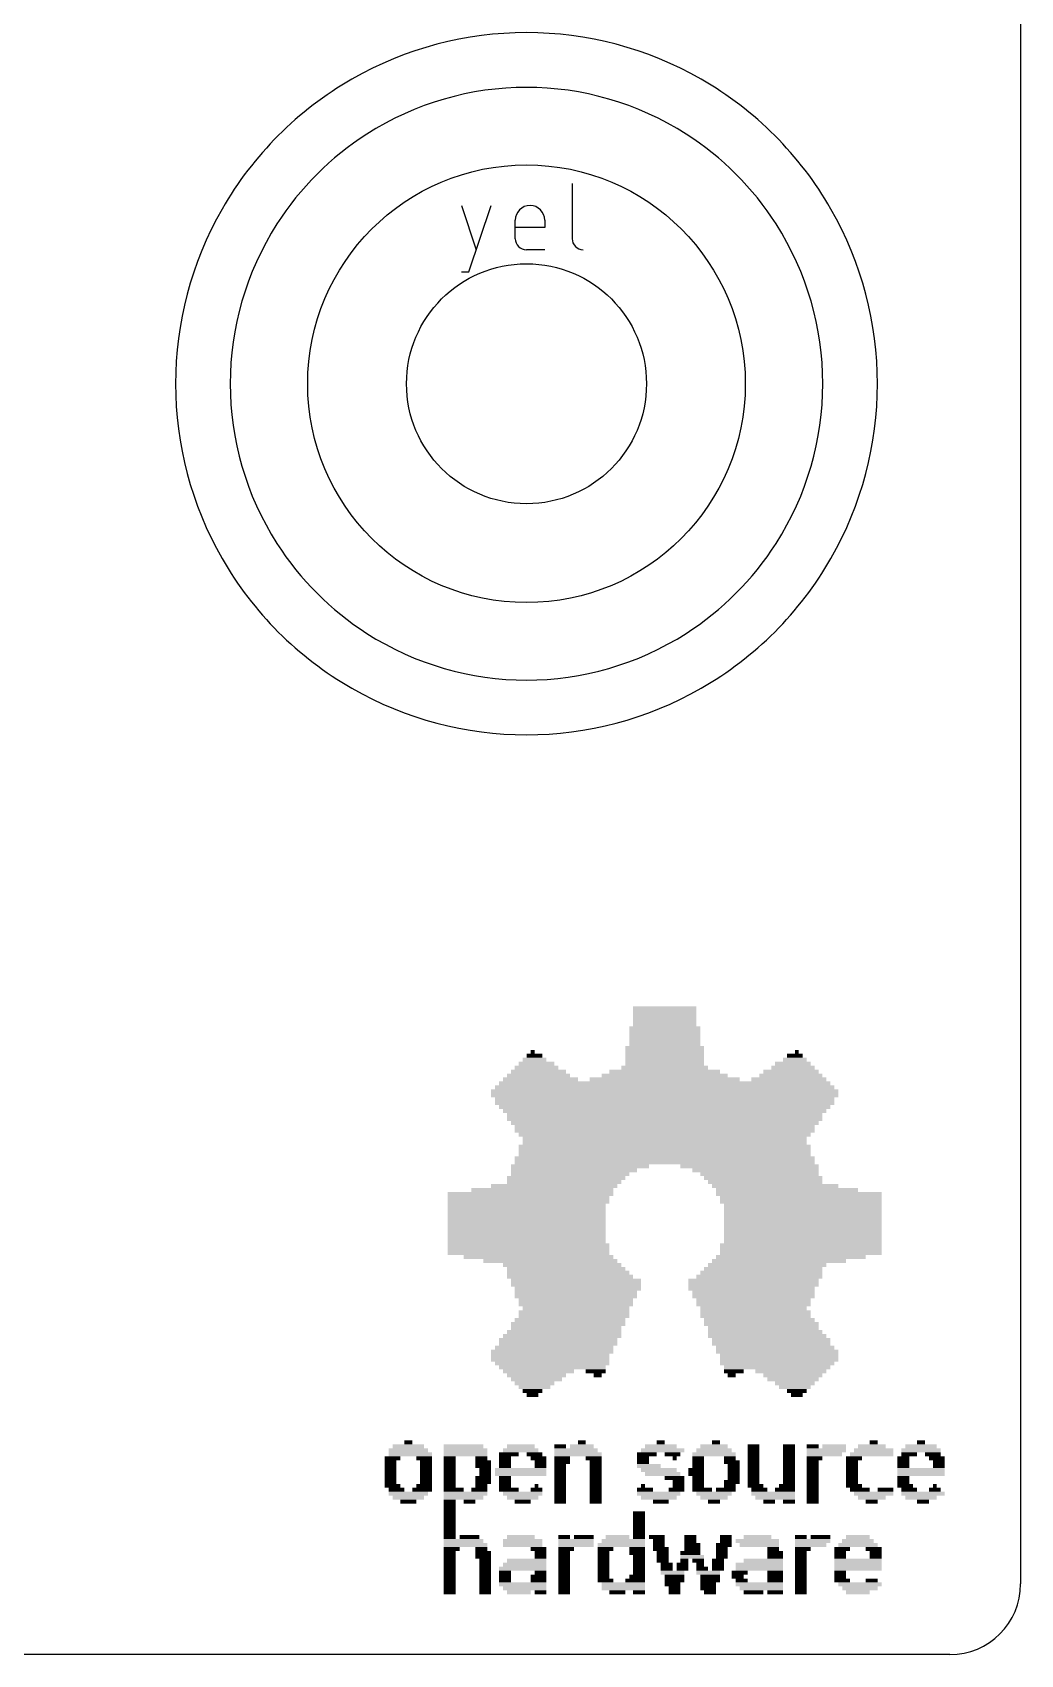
# Model space of a CAD drawing. Extents: x 0 to 28, y 0 to 47.3.
# Drawn here: x 14 to 28, y 0 to 22.98 of the extents above; entities that cross this region are included whole.
import ezdxf

# ---------------------------------------------------------------- set-up
doc = ezdxf.new("R2010")
doc.units = 0
for name, color, linetype in [('20', 30, 'CONTINUOUS'), ('21', 253, 'CONTINUOUS'), ('51', 253, 'CONTINUOUS')]:
    doc.layers.add(name, color=color, linetype=linetype)

# ---------------------------------------------------------------- blocks, each defined once
blk = doc.blocks.new('RECT')
blk.add_solid([(-0.5, -0.5), (0.5, -0.5), (-0.5, 0.5), (0.5, 0.5)])

msp = doc.modelspace()

# ---------------------------------------------------------------- linework, layer by layer
at = {"layer": '20'}
for p, q in [((28, 37), (28, 1)), ((27, 0), (1, 0))]:
    msp.add_line(p, q, dxfattribs=at)
msp.add_arc((27, 1), 1, 270, 0, dxfattribs=at)
at = {"layer": '21'}
for p, q in [((21.6464, 20.8379), (21.6464, 20.0547)), ((20.0794, 20.5246), (20.2883, 19.8981)), ((20.1838, 19.5848), (20.4971, 20.5246)), ((20.8414, 20.0547), (20.8414, 20.3158)), ((21.2591, 20.3158), (21.2591, 20.2114)), ((21.2591, 20.2114), (20.8414, 20.2114)), ((21.2591, 19.8981), (20.9981, 19.8981)), ((20.0794, 19.5848), (20.1838, 19.5848))]:
    msp.add_line(p, q, dxfattribs=at)
for radius in [3.1, 1.7]:
    msp.add_circle((21, 18), radius, dxfattribs=at)
for centre, radius, start, end in [((21, 18), 4.9729, 60.1541, 119.8459), ((21, 18), 4.1976, 57.3808, 122.6192), ((21, 18), 4.9729, 150.1541, 209.8459), ((21.0503, 20.3158), 0.2088, 0, 180), ((21, 18), 4.9729, 330.1541, 29.8459), ((21, 18), 4.1976, 147.3808, 212.6192), ((21, 18), 4.1976, 327.3808, 32.6192), ((20.9981, 20.0547), 0.1566, 180, 270), ((21.8031, 20.0547), 0.1566, 180, 270), ((21, 18), 4.1976, 237.3808, 302.6192), ((21, 18), 4.9729, 240.1541, 299.8459)]:
    msp.add_arc(centre, radius, start, end, dxfattribs=at)
at = {"layer": '51'}
for radius, start, end in [(4.9729, 119.8459, 150.1541), (4.9729, 29.8459, 60.1541), (4.1976, 122.6192, 147.3808), (4.1976, 32.6192, 57.3808), (4.1976, 212.6192, 237.3808), (4.1976, 302.6192, 327.3808), (4.9729, 209.8459, 240.1541), (4.9729, 299.8459, 330.1541)]:
    msp.add_arc((21, 18), radius, start, end, dxfattribs=at)

# ---------------------------------------------------------------- block references
at = {"layer": '21', "yscale": 0.0559}
for p, xscale in [((22.9578, 9.1515), 0.8941), ((22.9578, 9.0956), 0.8941), ((22.9578, 9.0397), 0.8941), ((22.9578, 8.9839), 0.8941), ((22.9578, 8.8721), 1.0058), ((22.9578, 8.8162), 1.0058), ((22.9578, 8.7603), 1.0058), ((22.9578, 8.7044), 1.0058), ((22.9578, 8.928), 0.8941), ((21.1137, 8.4809), 0.2235), ((21.0858, 8.5368), 0.0559), ((22.9578, 8.5927), 1.1176), ((22.9578, 8.5368), 1.1176), ((22.9578, 8.4809), 1.1176), ((22.9578, 8.6486), 1.0058), ((24.8018, 8.4809), 0.2235), ((24.8298, 8.5368), 0.0559), ((21.1696, 8.2574), 0.7823), ((21.1417, 8.3133), 0.6147), ((21.1417, 8.3692), 0.5029), ((21.1137, 8.4251), 0.3353), ((22.9578, 8.2574), 1.5646), ((22.9578, 8.3133), 1.2294), ((22.9578, 8.4251), 1.1176), ((22.9578, 8.3692), 1.1176), ((24.746, 8.2574), 0.7823), ((24.7739, 8.3133), 0.6147), ((24.7739, 8.3692), 0.5029), ((24.8018, 8.4251), 0.3353), ((22.9578, 8.0339), 4.8057), ((22.9578, 8.0898), 4.6939), ((21.1976, 8.1456), 1.0617), ((21.1696, 8.2015), 0.8941), ((22.9578, 8.1456), 2.1234), ((22.9578, 8.2015), 1.7882), ((24.718, 8.1456), 1.0617), ((24.746, 8.2015), 0.8941), ((22.9578, 7.978), 4.9174), ((22.9578, 7.9221), 4.9174), ((22.9578, 7.8662), 4.8057), ((22.9578, 7.8104), 4.8057), ((22.9578, 7.7545), 4.6939), ((22.9578, 7.6986), 4.5822), ((22.9578, 7.6427), 4.4704), ((22.9578, 7.5869), 4.4704), ((22.9578, 7.531), 4.3586), ((22.9578, 7.4751), 4.2469), ((22.9578, 7.4192), 4.2469), ((22.9578, 7.3633), 4.1351), ((22.9578, 7.1957), 4.1351), ((22.9578, 7.1398), 4.1351), ((22.9578, 7.3075), 4.0234), ((22.9578, 7.2516), 4.0234), ((21.7564, 6.9163), 1.9558), ((22.9578, 7.0281), 4.2469), ((22.9578, 6.9722), 4.2469), ((22.9578, 7.0839), 4.1351), ((24.1592, 6.9163), 1.9558), ((21.3932, 6.6369), 1.7882), ((21.5608, 6.7487), 1.6764), ((21.5328, 6.6928), 1.6205), ((21.6726, 6.8604), 1.7882), ((21.6167, 6.8045), 1.6764), ((24.243, 6.8604), 1.7882), ((24.2989, 6.8045), 1.6764), ((24.3548, 6.7487), 1.6764), ((24.3827, 6.6928), 1.6205), ((24.5224, 6.6369), 1.7882), ((21.0579, 6.5251), 2.347), ((21.0299, 6.4693), 2.2911), ((21.0299, 6.4134), 2.2911), ((21.2255, 6.581), 2.0117), ((24.8577, 6.5251), 2.347), ((24.6901, 6.581), 2.0117), ((24.8857, 6.4693), 2.2911), ((24.8857, 6.4134), 2.2911), ((21.002, 6.3575), 2.2352), ((21.002, 6.3016), 2.2352), ((21.002, 6.2457), 2.2352), ((21.002, 6.1899), 2.2352), ((24.9136, 6.3575), 2.2352), ((24.9136, 6.3016), 2.2352), ((24.9136, 6.2457), 2.2352), ((24.9136, 6.1899), 2.2352), ((21.002, 6.134), 2.2352), ((21.002, 6.0781), 2.2352), ((21.002, 6.0222), 2.2352), ((21.002, 5.9663), 2.2352), ((24.9136, 6.134), 2.2352), ((24.9136, 6.0781), 2.2352), ((24.9136, 6.0222), 2.2352), ((24.9136, 5.9663), 2.2352), ((21.002, 5.9104), 2.2352), ((21.002, 5.8546), 2.2352), ((21.0299, 5.7987), 2.2911), ((21.0299, 5.7428), 2.2911), ((24.8857, 5.7987), 2.2911), ((24.8857, 5.7428), 2.2911), ((24.9136, 5.9104), 2.2352), ((24.9136, 5.8546), 2.2352), ((21.0299, 5.6869), 2.2911), ((21.1696, 5.6311), 2.1234), ((21.3373, 5.5752), 1.8999), ((21.5049, 5.5193), 1.6764), ((24.4107, 5.5193), 1.6764), ((24.5783, 5.5752), 1.8999), ((24.746, 5.6311), 2.1234), ((24.8857, 5.6869), 2.2911), ((21.5887, 5.4075), 1.7323), ((21.5608, 5.4634), 1.6764), ((21.6167, 5.3517), 1.7882), ((21.7005, 5.2958), 1.844), ((24.2151, 5.2958), 1.844), ((24.2989, 5.3517), 1.7882), ((24.3269, 5.4075), 1.7323), ((24.3548, 5.4634), 1.6764), ((21.7005, 5.2399), 1.844), ((21.7284, 5.184), 1.7882), ((21.7005, 5.1281), 1.7323), ((21.7005, 5.0723), 1.7323), ((24.2151, 5.2399), 1.844), ((24.1872, 5.184), 1.7882), ((24.2151, 5.1281), 1.7323), ((24.2151, 5.0723), 1.7323), ((21.7005, 5.0164), 1.6205), ((21.7005, 4.9605), 1.6205), ((21.6726, 4.8487), 1.5646), ((21.7005, 4.9046), 1.5088), ((24.2151, 5.0164), 1.6205), ((24.2151, 4.9605), 1.6205), ((24.2151, 4.9046), 1.5088), ((24.243, 4.8487), 1.5646), ((21.5328, 4.5693), 1.6205), ((21.5887, 4.6811), 1.6205), ((21.5608, 4.6252), 1.5646), ((21.6167, 4.737), 1.5646), ((21.6726, 4.7929), 1.5646), ((24.243, 4.7929), 1.5646), ((24.2989, 4.737), 1.5646), ((24.3269, 4.6811), 1.6205), ((24.3827, 4.5693), 1.6205), ((24.3548, 4.6252), 1.5646), ((21.3932, 4.3458), 1.6764), ((21.449, 4.4576), 1.6764), ((21.449, 4.4017), 1.6764), ((21.5049, 4.5135), 1.6764), ((24.4107, 4.5135), 1.6764), ((24.4666, 4.4576), 1.6764), ((24.4666, 4.4017), 1.6764), ((24.5224, 4.3458), 1.6764), ((21.3652, 4.2899), 1.7323), ((21.3373, 4.234), 1.6764), ((21.3373, 4.1782), 1.6764), ((21.3652, 4.1223), 1.6205), ((24.5504, 4.2899), 1.7323), ((24.5783, 4.234), 1.6764), ((24.5783, 4.1782), 1.6764), ((24.5504, 4.1223), 1.6205), ((21.3652, 4.0664), 1.5088), ((21.1696, 4.0105), 1.0058), ((21.1417, 3.9546), 0.8382), ((21.1417, 3.8988), 0.7264), ((21.9799, 4.0105), 0.2794), ((22.0078, 3.9546), 0.1118), ((24.5504, 4.0664), 1.5088), ((23.9357, 4.0105), 0.2794), ((23.9078, 3.9546), 0.1118), ((24.746, 4.0105), 1.0058), ((24.7739, 3.9546), 0.8382), ((24.7739, 3.8988), 0.7264), ((21.1137, 3.8429), 0.5588), ((21.1137, 3.787), 0.447), ((21.0858, 3.7311), 0.2794), ((21.0858, 3.6753), 0.1676), ((24.8018, 3.8429), 0.5588), ((24.8018, 3.787), 0.447), ((24.8298, 3.7311), 0.2794), ((24.8298, 3.6753), 0.1676), ((19.3256, 3.0047), 0.1118), ((21.7843, 3.0047), 0.1118), ((22.9019, 3.0047), 0.1118), ((23.6842, 3.0047), 0.1118), ((25.9194, 3.0047), 0.1118), ((26.59, 3.0047), 0.1118), ((19.1021, 2.7812), 0.2235), ((19.3256, 2.8929), 0.5588), ((19.3535, 2.8371), 0.6147), ((19.3256, 2.9488), 0.447), ((19.5491, 2.7812), 0.2235), ((20.1079, 2.9488), 0.5588), ((20.1359, 2.8929), 0.6147), ((20.1359, 2.8371), 0.6147), ((19.9123, 2.7812), 0.1676), ((20.3594, 2.7812), 0.1676), ((20.7505, 2.8371), 0.2794), ((20.6946, 2.7812), 0.1676), ((20.9182, 2.8929), 0.5029), ((20.9182, 2.9488), 0.3912), ((21.1137, 2.8371), 0.2235), ((21.1696, 2.7812), 0.2235), ((21.7284, 2.8371), 0.6706), ((21.5049, 2.7812), 0.2235), ((21.477, 2.9488), 0.1676), ((21.7005, 2.8929), 0.6147), ((21.7843, 2.9488), 0.3353), ((21.952, 2.7812), 0.2235), ((22.7063, 2.8371), 0.2794), ((22.6505, 2.7812), 0.1676), ((22.9299, 2.8929), 0.6147), ((22.9019, 2.9488), 0.447), ((23.0695, 2.8371), 0.2235), ((23.0975, 2.7812), 0.0559), ((23.6563, 2.8371), 0.6147), ((23.4328, 2.7812), 0.1676), ((23.6563, 2.8929), 0.5029), ((23.6563, 2.9488), 0.3912), ((23.8798, 2.7812), 0.1676), ((24.2151, 2.9488), 0.1676), ((24.2151, 2.8929), 0.1676), ((24.2151, 2.8371), 0.1676), ((24.2151, 2.7812), 0.1676), ((24.718, 2.9488), 0.1676), ((24.718, 2.8929), 0.1676), ((24.718, 2.8371), 0.1676), ((24.718, 2.7812), 0.1676), ((25.0812, 2.7812), 0.2235), ((25.0533, 2.9488), 0.1676), ((25.2489, 2.8929), 0.5588), ((25.2209, 2.8371), 0.5029), ((25.3606, 2.9488), 0.3353), ((25.64, 2.7812), 0.2235), ((25.8915, 2.8371), 0.6147), ((25.9194, 2.8929), 0.5588), ((25.8915, 2.9488), 0.3912), ((26.3385, 2.7812), 0.1676), ((26.59, 2.8929), 0.5588), ((26.4224, 2.8371), 0.2235), ((26.59, 2.9488), 0.447), ((26.7576, 2.8371), 0.2235), ((26.8135, 2.7812), 0.2235), ((19.0741, 2.7253), 0.1676), ((19.0741, 2.6694), 0.1676), ((19.0741, 2.6135), 0.1676), ((19.0741, 2.5577), 0.1676), ((19.0741, 2.5018), 0.1676), ((19.577, 2.7253), 0.1676), ((19.577, 2.6694), 0.1676), ((19.577, 2.6135), 0.1676), ((19.577, 2.5577), 0.1676), ((19.577, 2.5018), 0.1676), ((19.9123, 2.7253), 0.1676), ((19.9123, 2.6694), 0.1676), ((19.9123, 2.6135), 0.1676), ((19.9123, 2.5577), 0.1676), ((19.9123, 2.5018), 0.1676), ((20.3873, 2.7253), 0.2235), ((20.3873, 2.6694), 0.2235), ((20.3873, 2.5018), 0.2235), ((20.4153, 2.6135), 0.1676), ((20.4153, 2.5577), 0.1676), ((20.9182, 2.6135), 0.7264), ((20.9182, 2.5577), 0.7264), ((20.6946, 2.7253), 0.1676), ((20.6946, 2.6694), 0.1676), ((20.6946, 2.5018), 0.1676), ((21.1976, 2.7253), 0.1676), ((21.1976, 2.6694), 0.1676), ((21.5049, 2.7253), 0.2235), ((21.477, 2.6694), 0.1676), ((21.477, 2.6135), 0.1676), ((21.477, 2.5577), 0.1676), ((21.477, 2.5018), 0.1676), ((21.9799, 2.7253), 0.1676), ((21.9799, 2.6694), 0.1676), ((21.9799, 2.6135), 0.1676), ((21.9799, 2.5577), 0.1676), ((21.9799, 2.5018), 0.1676), ((22.6505, 2.7253), 0.1676), ((22.7343, 2.6694), 0.3353), ((22.874, 2.6135), 0.5029), ((22.9299, 2.5577), 0.5029), ((23.0975, 2.5018), 0.2794), ((23.4048, 2.6135), 0.2235), ((23.4048, 2.5577), 0.2235), ((23.4328, 2.7253), 0.1676), ((23.4328, 2.6694), 0.1676), ((23.4328, 2.5018), 0.1676), ((23.9078, 2.7253), 0.2235), ((23.9357, 2.6694), 0.1676), ((23.9357, 2.6135), 0.1676), ((23.9357, 2.5577), 0.1676), ((23.9357, 2.5018), 0.1676), ((24.2151, 2.7253), 0.1676), ((24.2151, 2.6694), 0.1676), ((24.2151, 2.6135), 0.1676), ((24.2151, 2.5577), 0.1676), ((24.2151, 2.5018), 0.1676), ((24.718, 2.7253), 0.1676), ((24.718, 2.6694), 0.1676), ((24.718, 2.6135), 0.1676), ((24.718, 2.5577), 0.1676), ((24.718, 2.5018), 0.1676), ((25.0533, 2.7253), 0.1676), ((25.0533, 2.6694), 0.1676), ((25.0533, 2.6135), 0.1676), ((25.0533, 2.5577), 0.1676), ((25.0533, 2.5018), 0.1676), ((25.6121, 2.7253), 0.1676), ((25.6121, 2.6694), 0.1676), ((25.6121, 2.6135), 0.1676), ((25.6121, 2.5577), 0.1676), ((25.6121, 2.5018), 0.1676), ((26.3385, 2.7253), 0.1676), ((26.3385, 2.6694), 0.1676), ((26.59, 2.6135), 0.6706), ((26.59, 2.5577), 0.6706), ((26.3385, 2.5018), 0.1676), ((26.8415, 2.7253), 0.1676), ((26.8415, 2.6694), 0.1676), ((19.0741, 2.4459), 0.1676), ((19.1021, 2.39), 0.2235), ((19.1579, 2.3341), 0.2235), ((19.3256, 2.2783), 0.5588), ((19.5212, 2.3341), 0.2794), ((19.5491, 2.39), 0.2235), ((19.577, 2.4459), 0.1676), ((19.9123, 2.4459), 0.1676), ((19.9123, 2.39), 0.1676), ((19.9682, 2.3341), 0.2794), ((20.1359, 2.2783), 0.6147), ((20.3314, 2.3341), 0.2235), ((20.3873, 2.4459), 0.2235), ((20.3594, 2.39), 0.1676), ((20.6946, 2.4459), 0.1676), ((20.6946, 2.39), 0.1676), ((20.7505, 2.3341), 0.2794), ((20.9461, 2.2783), 0.5588), ((21.1417, 2.3341), 0.1676), ((21.1417, 2.39), 0.0559), ((21.477, 2.4459), 0.1676), ((21.477, 2.39), 0.1676), ((21.477, 2.3341), 0.1676), ((21.477, 2.2783), 0.1676), ((21.9799, 2.4459), 0.1676), ((21.9799, 2.39), 0.1676), ((21.9799, 2.3341), 0.1676), ((21.9799, 2.2783), 0.1676), ((22.6784, 2.3341), 0.2235), ((22.874, 2.2783), 0.6147), ((22.6505, 2.39), 0.0559), ((23.1254, 2.3341), 0.2235), ((23.1534, 2.4459), 0.1676), ((23.1534, 2.39), 0.1676), ((23.4886, 2.3341), 0.2794), ((23.4328, 2.4459), 0.1676), ((23.4328, 2.39), 0.1676), ((23.6563, 2.2783), 0.5029), ((23.8239, 2.3341), 0.2794), ((23.8798, 2.39), 0.1676), ((23.9078, 2.4459), 0.2235), ((24.243, 2.39), 0.2235), ((24.2151, 2.4459), 0.1676), ((24.2989, 2.3341), 0.2235), ((24.4945, 2.2783), 0.6147), ((24.6621, 2.3341), 0.2794), ((24.6901, 2.39), 0.2235), ((24.718, 2.4459), 0.1676), ((25.0533, 2.4459), 0.1676), ((25.0533, 2.39), 0.1676), ((25.0533, 2.3341), 0.1676), ((25.0533, 2.2783), 0.1676), ((25.64, 2.39), 0.2235), ((25.6121, 2.4459), 0.1676), ((25.7239, 2.3341), 0.2794), ((25.9194, 2.2783), 0.5588), ((26.0871, 2.3341), 0.2235), ((26.3385, 2.4459), 0.1676), ((26.3665, 2.39), 0.2235), ((26.6179, 2.2783), 0.6147), ((26.4224, 2.3341), 0.2235), ((26.7856, 2.3341), 0.1676), ((26.7856, 2.39), 0.0559), ((19.3256, 2.2224), 0.447), ((19.3256, 2.1665), 0.2235), ((20.1079, 2.2224), 0.5588), ((19.9123, 2.1665), 0.1676), ((19.9123, 2.1106), 0.1676), ((19.9123, 2.0547), 0.1676), ((20.1917, 2.1665), 0.1676), ((20.9461, 2.2224), 0.447), ((20.9461, 2.1665), 0.2235), ((21.477, 2.2224), 0.1676), ((21.477, 2.1665), 0.1676), ((21.9799, 2.2224), 0.1676), ((21.9799, 2.1665), 0.1676), ((22.874, 2.2224), 0.5029), ((22.9019, 2.1665), 0.2235), ((23.6563, 2.2224), 0.3912), ((23.6563, 2.1665), 0.1676), ((24.5224, 2.2224), 0.5588), ((24.4386, 2.1665), 0.1676), ((24.718, 2.1665), 0.1676), ((25.0533, 2.2224), 0.1676), ((25.0533, 2.1665), 0.1676), ((25.8915, 2.2224), 0.3912), ((25.8915, 2.1665), 0.1676), ((26.59, 2.2224), 0.447), ((26.6179, 2.1665), 0.1676), ((19.9123, 1.9989), 0.1676), ((19.9123, 1.943), 0.1676), ((19.9123, 1.8871), 0.1676), ((19.9123, 1.8312), 0.1676), ((22.5946, 1.9989), 0.1676), ((22.5946, 1.943), 0.1676), ((22.5946, 1.8871), 0.1676), ((22.5946, 1.8312), 0.1676), ((19.9123, 1.7753), 0.1676), ((19.9123, 1.7195), 0.1676), ((19.9123, 1.6636), 0.1676), ((20.1079, 1.6077), 0.5588), ((20.1917, 1.6636), 0.2794), ((20.9461, 1.6077), 0.5588), ((20.9182, 1.6636), 0.3912), ((21.5328, 1.6636), 0.1676), ((21.7005, 1.6077), 0.5029), ((21.8123, 1.6636), 0.2794), ((22.3711, 1.6077), 0.6147), ((22.2872, 1.6636), 0.3353), ((22.5946, 1.7753), 0.1676), ((22.5946, 1.7195), 0.1676), ((22.5946, 1.6636), 0.1676), ((22.846, 1.6636), 0.2235), ((22.874, 1.6077), 0.1676), ((23.321, 1.6636), 0.1676), ((23.321, 1.6077), 0.1676), ((23.8239, 1.6636), 0.1676), ((23.8239, 1.6077), 0.1676), ((24.271, 1.6077), 0.6147), ((24.271, 1.6636), 0.3912), ((24.8857, 1.6636), 0.1676), ((25.0533, 1.6077), 0.5029), ((25.1651, 1.6636), 0.2794), ((25.6959, 1.6077), 0.447), ((25.6959, 1.6636), 0.3353), ((20.1359, 1.5518), 0.6147), ((19.9403, 1.4959), 0.2235), ((19.9123, 1.4401), 0.1676), ((19.9123, 1.3842), 0.1676), ((20.3873, 1.4401), 0.2235), ((20.3873, 1.3842), 0.2235), ((20.3594, 1.4959), 0.1676), ((20.9461, 1.5518), 0.5588), ((21.1696, 1.4959), 0.2235), ((21.1976, 1.4401), 0.1676), ((21.1976, 1.3842), 0.1676), ((21.5608, 1.4959), 0.2235), ((21.5328, 1.4401), 0.1676), ((21.5328, 1.3842), 0.1676), ((21.7005, 1.5518), 0.5029), ((22.3431, 1.5518), 0.6706), ((22.1196, 1.4959), 0.2235), ((22.0917, 1.4401), 0.1676), ((22.0917, 1.3842), 0.1676), ((22.5666, 1.4959), 0.2235), ((22.5666, 1.4401), 0.2235), ((22.5946, 1.3842), 0.1676), ((22.874, 1.5518), 0.1676), ((22.9019, 1.4959), 0.2235), ((22.9299, 1.4401), 0.1676), ((22.9299, 1.3842), 0.1676), ((23.321, 1.4401), 0.2794), ((23.349, 1.3842), 0.3353), ((23.349, 1.5518), 0.2235), ((23.349, 1.4959), 0.2235), ((23.796, 1.5518), 0.2235), ((23.7681, 1.4959), 0.1676), ((23.7681, 1.4401), 0.1676), ((23.7681, 1.3842), 0.1676), ((24.2989, 1.5518), 0.5588), ((24.4945, 1.4959), 0.1676), ((24.5224, 1.4401), 0.2235), ((24.5224, 1.3842), 0.2235), ((25.0253, 1.5518), 0.447), ((24.9136, 1.4959), 0.2235), ((24.8857, 1.4401), 0.1676), ((24.8857, 1.3842), 0.1676), ((25.4724, 1.4959), 0.2235), ((25.4444, 1.4401), 0.1676), ((25.4444, 1.3842), 0.1676), ((25.6959, 1.5518), 0.5588), ((25.9194, 1.4959), 0.2235), ((25.9474, 1.4401), 0.1676), ((25.9474, 1.3842), 0.1676), ((19.9123, 1.3283), 0.1676), ((19.9123, 1.2724), 0.1676), ((19.9123, 1.2165), 0.1676), ((19.9123, 1.1606), 0.1676), ((20.4153, 1.3283), 0.1676), ((20.4153, 1.2724), 0.1676), ((20.4153, 1.2165), 0.1676), ((20.4153, 1.1606), 0.1676), ((20.9461, 1.2165), 0.6706), ((20.6946, 1.1606), 0.1676), ((20.9741, 1.2724), 0.6147), ((21.002, 1.3283), 0.5588), ((21.1976, 1.1606), 0.1676), ((21.5328, 1.3283), 0.1676), ((21.5328, 1.2724), 0.1676), ((21.5328, 1.2165), 0.1676), ((21.5328, 1.1606), 0.1676), ((22.0917, 1.3283), 0.1676), ((22.0917, 1.2724), 0.1676), ((22.0917, 1.2165), 0.1676), ((22.0917, 1.1606), 0.1676), ((22.5946, 1.3283), 0.1676), ((22.5946, 1.2724), 0.1676), ((22.5946, 1.2165), 0.1676), ((22.5946, 1.1606), 0.1676), ((22.9299, 1.3283), 0.1676), ((22.9857, 1.2724), 0.1676), ((22.9857, 1.2165), 0.1676), ((23.0695, 1.1606), 0.3353), ((23.2093, 1.2724), 0.1676), ((23.2093, 1.2165), 0.1676), ((23.2372, 1.3283), 0.1118), ((23.4328, 1.3283), 0.1676), ((23.4607, 1.2724), 0.1118), ((23.4886, 1.2165), 0.1676), ((23.5725, 1.1606), 0.3353), ((23.7122, 1.3283), 0.1676), ((23.7122, 1.2724), 0.1676), ((23.7122, 1.2165), 0.1676), ((24.0195, 1.1606), 0.2235), ((24.2989, 1.2724), 0.6706), ((24.2989, 1.2165), 0.6706), ((24.3548, 1.3283), 0.5588), ((24.5224, 1.1606), 0.2235), ((24.8857, 1.3283), 0.1676), ((24.8857, 1.2724), 0.1676), ((24.8857, 1.2165), 0.1676), ((24.8857, 1.1606), 0.1676), ((25.6959, 1.3283), 0.6706), ((25.6959, 1.2724), 0.6706), ((25.6959, 1.2165), 0.6706), ((25.4444, 1.1606), 0.1676), ((19.9123, 1.1048), 0.1676), ((19.9123, 1.0489), 0.1676), ((19.9123, 0.993), 0.1676), ((19.9123, 0.9371), 0.1676), ((20.4153, 1.1048), 0.1676), ((20.4153, 1.0489), 0.1676), ((20.4153, 0.993), 0.1676), ((20.4153, 0.9371), 0.1676), ((20.6946, 1.1048), 0.1676), ((20.6946, 1.0489), 0.1676), ((20.9461, 0.993), 0.6706), ((20.9741, 0.9371), 0.6147), ((21.1696, 1.1048), 0.2235), ((21.1696, 1.0489), 0.2235), ((21.5328, 1.1048), 0.1676), ((21.5328, 1.0489), 0.1676), ((21.5328, 0.993), 0.1676), ((21.5328, 0.9371), 0.1676), ((22.1196, 1.0489), 0.2235), ((22.0917, 1.1048), 0.1676), ((22.3711, 0.993), 0.6147), ((22.3711, 0.9371), 0.6147), ((22.5387, 1.0489), 0.2794), ((22.5666, 1.1048), 0.2235), ((23.0975, 1.1048), 0.2794), ((23.0975, 1.0489), 0.2794), ((23.0695, 0.993), 0.2235), ((23.0975, 0.9371), 0.1676), ((23.6004, 1.1048), 0.2794), ((23.6004, 1.0489), 0.2794), ((23.5725, 0.993), 0.2235), ((23.5725, 0.9371), 0.2235), ((23.9916, 1.1048), 0.1676), ((24.2989, 0.993), 0.6706), ((24.0475, 1.0489), 0.1676), ((24.3269, 0.9371), 0.6147), ((24.5224, 1.1048), 0.2235), ((24.5224, 1.0489), 0.2235), ((24.8857, 1.1048), 0.1676), ((24.8857, 1.0489), 0.1676), ((24.8857, 0.993), 0.1676), ((24.8857, 0.9371), 0.1676), ((25.4444, 1.1048), 0.1676), ((25.4724, 1.0489), 0.2235), ((25.7239, 0.993), 0.6147), ((25.7239, 0.9371), 0.5029), ((25.8915, 1.0489), 0.1676), ((19.9123, 0.8813), 0.1676), ((20.4153, 0.8813), 0.1676), ((20.8902, 0.8813), 0.3353), ((21.1976, 0.8813), 0.1676), ((21.5328, 0.8813), 0.1676), ((22.2872, 0.8813), 0.2235), ((22.5946, 0.8813), 0.1676), ((23.0975, 0.8813), 0.1676), ((23.6004, 0.8813), 0.1676), ((24.2151, 0.8813), 0.2794), ((24.5224, 0.8813), 0.2235), ((24.8857, 0.8813), 0.1676), ((25.6959, 0.8813), 0.3353)]:
    msp.add_blockref('RECT', p, dxfattribs=dict(at, xscale=xscale))

doc.saveas('drawing.dxf')
